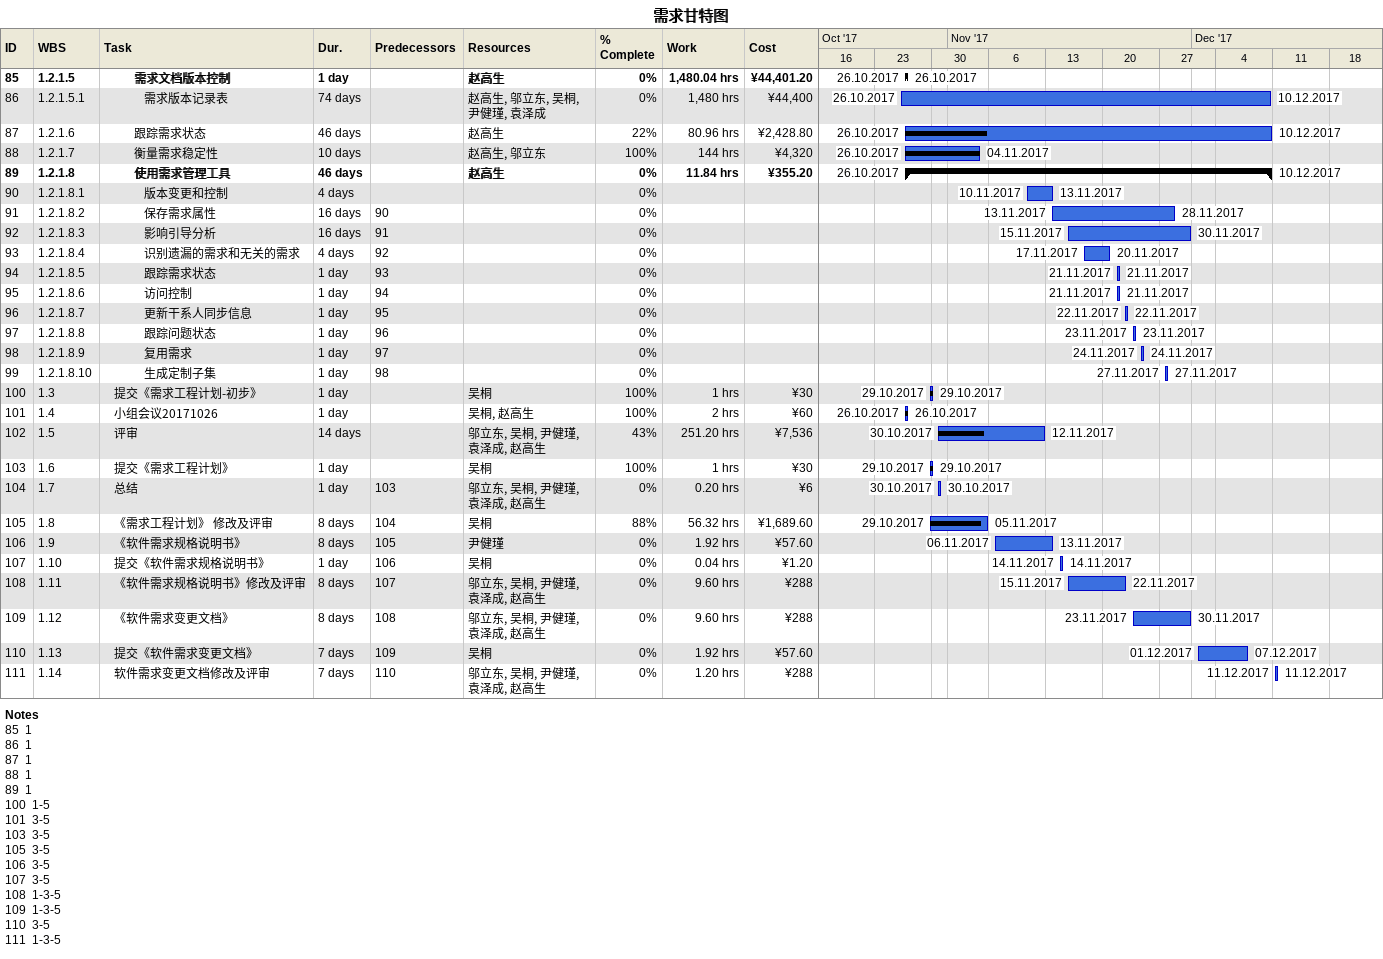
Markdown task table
需求甘特图

| ID | WBS | Task | Duration | Start | Finish | Predecessors | Resources | % complete | Work (h) | Cost (¥) |
|---|---|---|---|---|---|---|---|---|---|---|
| 85 | 1.2.1.5 | **需求文档版本控制** | 1d | 2017-10-26 | 2017-10-26 |  | 赵高生 | 0 | 1480.04 | 44401.20 |
| 86 | 1.2.1.5.1 | 需求版本记录表 | 74d | 2017-10-26 | 2017-12-10 |  | 赵高生, 邬立东, 吴桐, 尹健瑾, 袁泽成 | 0 | 1480 | 44400 |
| 87 | 1.2.1.6 | 跟踪需求状态 | 46d | 2017-10-26 | 2017-12-10 |  | 赵高生 | 22 | 80.96 | 2428.80 |
| 88 | 1.2.1.7 | 衡量需求稳定性 | 10d | 2017-10-26 | 2017-11-04 |  | 赵高生, 邬立东 | 100 | 144 | 4320 |
| 89 | 1.2.1.8 | **使用需求管理工具** | 46d | 2017-10-26 | 2017-12-10 |  | 赵高生 | 0 | 11.84 | 355.20 |
| 90 | 1.2.1.8.1 | 版本变更和控制 | 4d | 2017-11-10 | 2017-11-13 |  |  | 0 |  |  |
| 91 | 1.2.1.8.2 | 保存需求属性 | 16d | 2017-11-13 | 2017-11-28 | 90 |  | 0 |  |  |
| 92 | 1.2.1.8.3 | 影响引导分析 | 16d | 2017-11-15 | 2017-11-30 | 91 |  | 0 |  |  |
| 93 | 1.2.1.8.4 | 识别遗漏的需求和无关的需求 | 4d | 2017-11-17 | 2017-11-20 | 92 |  | 0 |  |  |
| 94 | 1.2.1.8.5 | 跟踪需求状态 | 1d | 2017-11-21 | 2017-11-21 | 93 |  | 0 |  |  |
| 95 | 1.2.1.8.6 | 访问控制 | 1d | 2017-11-21 | 2017-11-21 | 94 |  | 0 |  |  |
| 96 | 1.2.1.8.7 | 更新干系人同步信息 | 1d | 2017-11-22 | 2017-11-22 | 95 |  | 0 |  |  |
| 97 | 1.2.1.8.8 | 跟踪问题状态 | 1d | 2017-11-23 | 2017-11-23 | 96 |  | 0 |  |  |
| 98 | 1.2.1.8.9 | 复用需求 | 1d | 2017-11-24 | 2017-11-24 | 97 |  | 0 |  |  |
| 99 | 1.2.1.8.10 | 生成定制子集 | 1d | 2017-11-27 | 2017-11-27 | 98 |  | 0 |  |  |
| 100 | 1.3 | 提交《需求工程计划-初步》 | 1d | 2017-10-29 | 2017-10-29 |  | 吴桐 | 100 | 1 | 30 |
| 101 | 1.4 | 小组会议20171026 | 1d | 2017-10-26 | 2017-10-26 |  | 吴桐, 赵高生 | 100 | 2 | 60 |
| 102 | 1.5 | 评审 | 14d | 2017-10-30 | 2017-11-12 |  | 邬立东, 吴桐, 尹健瑾, 袁泽成, 赵高生 | 43 | 251.20 | 7536 |
| 103 | 1.6 | 提交《需求工程计划》 | 1d | 2017-10-29 | 2017-10-29 |  | 吴桐 | 100 | 1 | 30 |
| 104 | 1.7 | 总结 | 1d | 2017-10-30 | 2017-10-30 | 103 | 邬立东, 吴桐, 尹健瑾, 袁泽成, 赵高生 | 0 | 0.20 | 6 |
| 105 | 1.8 | 《需求工程计划》 修改及评审 | 8d | 2017-10-29 | 2017-11-05 | 104 | 吴桐 | 88 | 56.32 | 1689.60 |
| 106 | 1.9 | 《软件需求规格说明书》 | 8d | 2017-11-06 | 2017-11-13 | 105 | 尹健瑾 | 0 | 1.92 | 57.60 |
| 107 | 1.10 | 提交《软件需求规格说明书》 | 1d | 2017-11-14 | 2017-11-14 | 106 | 吴桐 | 0 | 0.04 | 1.20 |
| 108 | 1.11 | 《软件需求规格说明书》修改及评审 | 8d | 2017-11-15 | 2017-11-22 | 107 | 邬立东, 吴桐, 尹健瑾, 袁泽成, 赵高生 | 0 | 9.60 | 288 |
| 109 | 1.12 | 《软件需求变更文档》 | 8d | 2017-11-23 | 2017-11-30 | 108 | 邬立东, 吴桐, 尹健瑾, 袁泽成, 赵高生 | 0 | 9.60 | 288 |
| 110 | 1.13 | 提交《软件需求变更文档》 | 7d | 2017-12-01 | 2017-12-07 | 109 | 吴桐 | 0 | 1.92 | 57.60 |
| 111 | 1.14 | 软件需求变更文档修改及评审 | 7d | 2017-12-11 | 2017-12-11 | 110 | 邬立东, 吴桐, 尹健瑾, 袁泽成, 赵高生 | 0 | 1.20 | 288 |

Notes
- 85: 1
- 86: 1
- 87: 1
- 88: 1
- 89: 1
- 100: 1-5
- 101: 3-5
- 103: 3-5
- 105: 3-5
- 106: 3-5
- 107: 3-5
- 108: 1-3-5
- 109: 1-3-5
- 110: 3-5
- 111: 1-3-5
